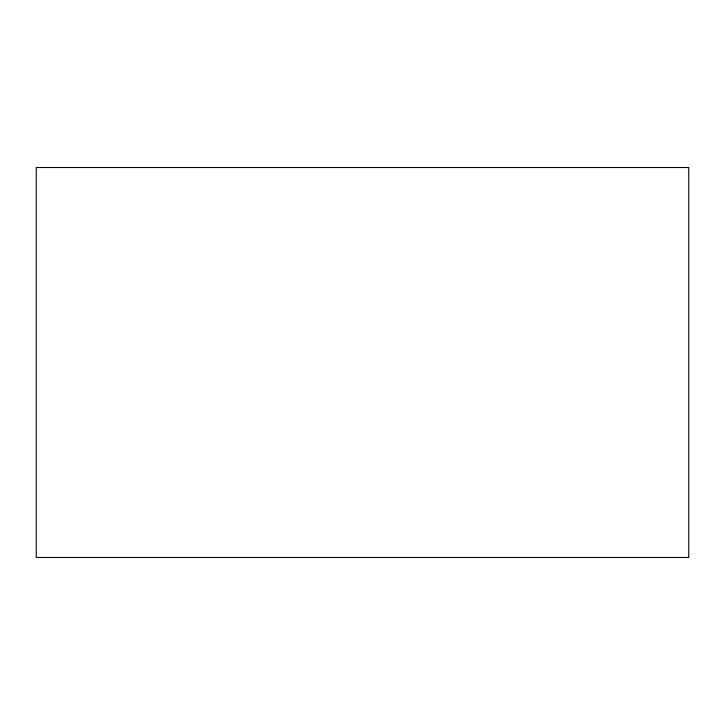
<?xml version="1.0" encoding="UTF-8"?>
<svg xmlns="http://www.w3.org/2000/svg" width="725" height="725" viewBox="0 0 725 725"><rect width="100%" height="100%" fill="white"/><g stroke="black" fill="none" stroke-linecap="round" stroke-linejoin="round"><path stroke-width="1.09" d="M688.75 167.52L36.25 167.52L36.25 557.48L688.75 557.48L688.75 167.52"/></g></svg>
